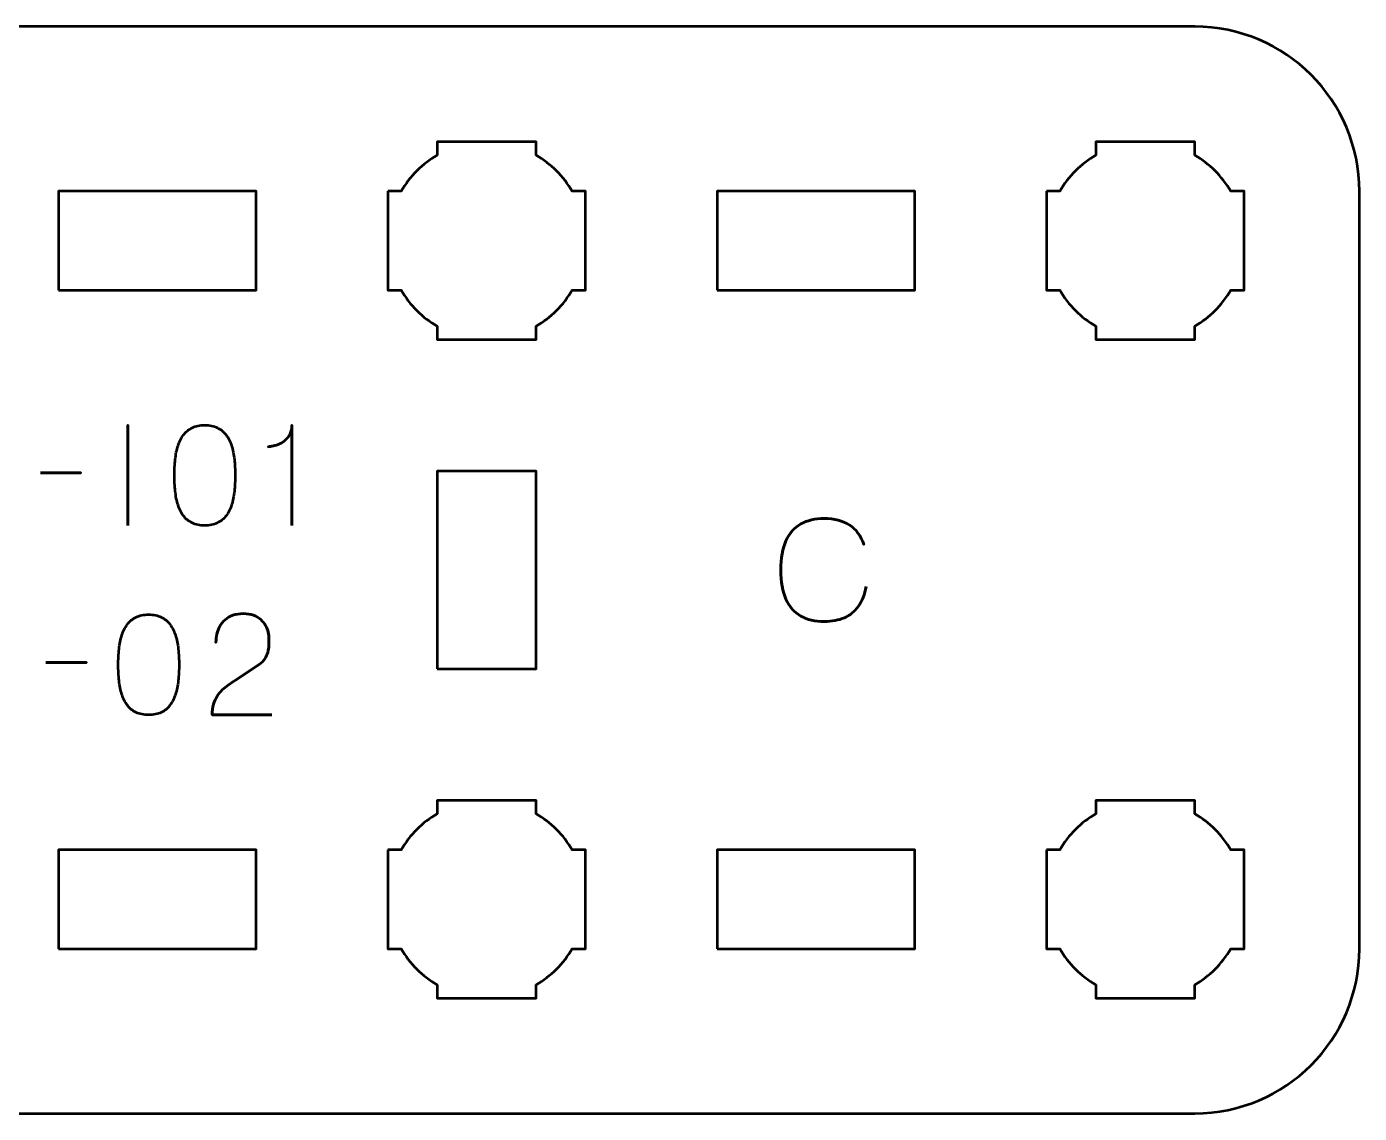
# Model space of a CAD drawing. Header units: centimetres. Extents: x -19.2 to -1.9, y -16.5 to -13.2.
# Drawn here: x -5.897 to -1.85, y -16.5 to -13.2 of the extents above; entities that cross this region are included whole.
import ezdxf

# ---------------------------------------------------------------- set-up
doc = ezdxf.new("R2010")
doc.units = ezdxf.units.CM
doc.header["$MEASUREMENT"] = 0
doc.layers.add('Layer 1', color=7, linetype='Continuous')

msp = doc.modelspace()

# ---------------------------------------------------------------- linework, layer by layer
at = {"layer": 'Layer 1', "lineweight": 53}
for points in [[(-5.8, -14), (-5.2, -14), (-5.2, -13.7), (-5.8, -13.7), (-5.8, -14)], [(-3.8, -14), (-3.2, -14), (-3.2, -13.7), (-3.8, -13.7), (-3.8, -14)], [(-4.65, -15.15), (-4.35, -15.15), (-4.35, -14.55), (-4.65, -14.55), (-4.65, -15.15)], [(-5.8, -16), (-5.2, -16), (-5.2, -15.7), (-5.8, -15.7), (-5.8, -16)], [(-3.8, -16), (-3.2, -16), (-3.2, -15.7), (-3.8, -15.7), (-3.8, -16)]]:
    msp.add_lwpolyline(points, close=True, dxfattribs=at)
for points, knots in [([(-7.15, -16), (-7.15, -16), (-7.15, -13.7), (-7.15, -13.7), (-7.15, -13.7), (-7.15, -13.42391), (-6.92609, -13.2), (-6.65, -13.2), (-6.65, -13.2), (-6.65, -13.2), (-2.35, -13.2), (-2.35, -13.2), (-2.35, -13.2), (-2.07391, -13.2), (-1.85, -13.42391), (-1.85, -13.7), (-1.85, -13.7), (-1.85, -13.7), (-1.85, -16), (-1.85, -16), (-1.85, -16), (-1.85, -16.27609), (-2.07391, -16.5), (-2.35, -16.5), (-2.35, -16.5), (-2.35, -16.5), (-6.65, -16.5), (-6.65, -16.5), (-6.65, -16.5), (-6.92609, -16.5), (-7.15, -16.27609), (-7.15, -16)], [0, 0, 0, 0, 0.125, 0.125, 0.125, 0.125, 0.25, 0.25, 0.25, 0.25, 0.375, 0.375, 0.375, 0.375, 0.5, 0.5, 0.5, 0.5, 0.625, 0.625, 0.625, 0.625, 0.75, 0.75, 0.75, 0.75, 0.875, 0.875, 0.875, 0.875, 1, 1, 1, 1]), ([(-4.8, -13.7), (-4.8, -13.7), (-4.75985, -13.7), (-4.75985, -13.7), (-4.75985, -13.7), (-4.7335, -13.65447), (-4.69553, -13.6165), (-4.65, -13.59015), (-4.65, -13.59015), (-4.65, -13.59015), (-4.65, -13.55), (-4.65, -13.55), (-4.65, -13.55), (-4.65, -13.55), (-4.5, -13.55), (-4.5, -13.55), (-4.5, -13.55), (-4.5, -13.55), (-4.35, -13.55), (-4.35, -13.55), (-4.35, -13.55), (-4.35, -13.55), (-4.35, -13.59015), (-4.35, -13.59015), (-4.35, -13.59015), (-4.30447, -13.6165), (-4.2665, -13.65447), (-4.24015, -13.7), (-4.24015, -13.7), (-4.24015, -13.7), (-4.2, -13.7), (-4.2, -13.7), (-4.2, -13.7), (-4.2, -13.7), (-4.2, -13.85), (-4.2, -13.85), (-4.2, -13.85), (-4.2, -13.85), (-4.2, -14), (-4.2, -14), (-4.2, -14), (-4.2, -14), (-4.24015, -14), (-4.24015, -14), (-4.24015, -14), (-4.2665, -14.04553), (-4.30447, -14.0835), (-4.35, -14.10985), (-4.35, -14.10985), (-4.35, -14.10985), (-4.35, -14.15), (-4.35, -14.15), (-4.35, -14.15), (-4.35, -14.15), (-4.5, -14.15), (-4.5, -14.15), (-4.5, -14.15), (-4.5, -14.15), (-4.65, -14.15), (-4.65, -14.15), (-4.65, -14.15), (-4.65, -14.15), (-4.65, -14.10985), (-4.65, -14.10985), (-4.65, -14.10985), (-4.69553, -14.0835), (-4.7335, -14.04553), (-4.75985, -14), (-4.75985, -14), (-4.75985, -14), (-4.8, -14), (-4.8, -14), (-4.8, -14), (-4.8, -14), (-4.8, -13.85), (-4.8, -13.85), (-4.8, -13.85), (-4.8, -13.85), (-4.8, -13.7), (-4.8, -13.7)], [0, 0, 0, 0, 0.05, 0.05, 0.05, 0.05, 0.1, 0.1, 0.1, 0.1, 0.15, 0.15, 0.15, 0.15, 0.2, 0.2, 0.2, 0.2, 0.25, 0.25, 0.25, 0.25, 0.3, 0.3, 0.3, 0.3, 0.35, 0.35, 0.35, 0.35, 0.4, 0.4, 0.4, 0.4, 0.45, 0.45, 0.45, 0.45, 0.5, 0.5, 0.5, 0.5, 0.55, 0.55, 0.55, 0.55, 0.6, 0.6, 0.6, 0.6, 0.65, 0.65, 0.65, 0.65, 0.7, 0.7, 0.7, 0.7, 0.75, 0.75, 0.75, 0.75, 0.8, 0.8, 0.8, 0.8, 0.85, 0.85, 0.85, 0.85, 0.9, 0.9, 0.9, 0.9, 0.95, 0.95, 0.95, 0.95, 1, 1, 1, 1]), ([(-2.8, -13.7), (-2.8, -13.7), (-2.75985, -13.7), (-2.75985, -13.7), (-2.75985, -13.7), (-2.7335, -13.65447), (-2.69553, -13.6165), (-2.65, -13.59015), (-2.65, -13.59015), (-2.65, -13.59015), (-2.65, -13.55), (-2.65, -13.55), (-2.65, -13.55), (-2.65, -13.55), (-2.5, -13.55), (-2.5, -13.55), (-2.5, -13.55), (-2.5, -13.55), (-2.35, -13.55), (-2.35, -13.55), (-2.35, -13.55), (-2.35, -13.55), (-2.35, -13.59015), (-2.35, -13.59015), (-2.35, -13.59015), (-2.30447, -13.6165), (-2.2665, -13.65447), (-2.24015, -13.7), (-2.24015, -13.7), (-2.24015, -13.7), (-2.2, -13.7), (-2.2, -13.7), (-2.2, -13.7), (-2.2, -13.7), (-2.2, -13.85), (-2.2, -13.85), (-2.2, -13.85), (-2.2, -13.85), (-2.2, -14), (-2.2, -14), (-2.2, -14), (-2.2, -14), (-2.24015, -14), (-2.24015, -14), (-2.24015, -14), (-2.2665, -14.04553), (-2.30447, -14.0835), (-2.35, -14.10985), (-2.35, -14.10985), (-2.35, -14.10985), (-2.35, -14.15), (-2.35, -14.15), (-2.35, -14.15), (-2.35, -14.15), (-2.5, -14.15), (-2.5, -14.15), (-2.5, -14.15), (-2.5, -14.15), (-2.65, -14.15), (-2.65, -14.15), (-2.65, -14.15), (-2.65, -14.15), (-2.65, -14.10985), (-2.65, -14.10985), (-2.65, -14.10985), (-2.69553, -14.0835), (-2.7335, -14.04553), (-2.75985, -14), (-2.75985, -14), (-2.75985, -14), (-2.8, -14), (-2.8, -14), (-2.8, -14), (-2.8, -14), (-2.8, -13.85), (-2.8, -13.85), (-2.8, -13.85), (-2.8, -13.85), (-2.8, -13.7), (-2.8, -13.7)], [0, 0, 0, 0, 0.05, 0.05, 0.05, 0.05, 0.1, 0.1, 0.1, 0.1, 0.15, 0.15, 0.15, 0.15, 0.2, 0.2, 0.2, 0.2, 0.25, 0.25, 0.25, 0.25, 0.3, 0.3, 0.3, 0.3, 0.35, 0.35, 0.35, 0.35, 0.4, 0.4, 0.4, 0.4, 0.45, 0.45, 0.45, 0.45, 0.5, 0.5, 0.5, 0.5, 0.55, 0.55, 0.55, 0.55, 0.6, 0.6, 0.6, 0.6, 0.65, 0.65, 0.65, 0.65, 0.7, 0.7, 0.7, 0.7, 0.75, 0.75, 0.75, 0.75, 0.8, 0.8, 0.8, 0.8, 0.85, 0.85, 0.85, 0.85, 0.9, 0.9, 0.9, 0.9, 0.95, 0.95, 0.95, 0.95, 1, 1, 1, 1]), ([(-4.8, -15.7), (-4.8, -15.7), (-4.75985, -15.7), (-4.75985, -15.7), (-4.75985, -15.7), (-4.7335, -15.65447), (-4.69553, -15.6165), (-4.65, -15.59015), (-4.65, -15.59015), (-4.65, -15.59015), (-4.65, -15.55), (-4.65, -15.55), (-4.65, -15.55), (-4.65, -15.55), (-4.5, -15.55), (-4.5, -15.55), (-4.5, -15.55), (-4.5, -15.55), (-4.35, -15.55), (-4.35, -15.55), (-4.35, -15.55), (-4.35, -15.55), (-4.35, -15.59015), (-4.35, -15.59015), (-4.35, -15.59015), (-4.30447, -15.6165), (-4.2665, -15.65447), (-4.24015, -15.7), (-4.24015, -15.7), (-4.24015, -15.7), (-4.2, -15.7), (-4.2, -15.7), (-4.2, -15.7), (-4.2, -15.7), (-4.2, -15.85), (-4.2, -15.85), (-4.2, -15.85), (-4.2, -15.85), (-4.2, -16), (-4.2, -16), (-4.2, -16), (-4.2, -16), (-4.24015, -16), (-4.24015, -16), (-4.24015, -16), (-4.2665, -16.04553), (-4.30447, -16.0835), (-4.35, -16.10985), (-4.35, -16.10985), (-4.35, -16.10985), (-4.35, -16.15), (-4.35, -16.15), (-4.35, -16.15), (-4.35, -16.15), (-4.5, -16.15), (-4.5, -16.15), (-4.5, -16.15), (-4.5, -16.15), (-4.65, -16.15), (-4.65, -16.15), (-4.65, -16.15), (-4.65, -16.15), (-4.65, -16.10985), (-4.65, -16.10985), (-4.65, -16.10985), (-4.69553, -16.0835), (-4.7335, -16.04553), (-4.75985, -16), (-4.75985, -16), (-4.75985, -16), (-4.8, -16), (-4.8, -16), (-4.8, -16), (-4.8, -16), (-4.8, -15.85), (-4.8, -15.85), (-4.8, -15.85), (-4.8, -15.85), (-4.8, -15.7), (-4.8, -15.7)], [0, 0, 0, 0, 0.05, 0.05, 0.05, 0.05, 0.1, 0.1, 0.1, 0.1, 0.15, 0.15, 0.15, 0.15, 0.2, 0.2, 0.2, 0.2, 0.25, 0.25, 0.25, 0.25, 0.3, 0.3, 0.3, 0.3, 0.35, 0.35, 0.35, 0.35, 0.4, 0.4, 0.4, 0.4, 0.45, 0.45, 0.45, 0.45, 0.5, 0.5, 0.5, 0.5, 0.55, 0.55, 0.55, 0.55, 0.6, 0.6, 0.6, 0.6, 0.65, 0.65, 0.65, 0.65, 0.7, 0.7, 0.7, 0.7, 0.75, 0.75, 0.75, 0.75, 0.8, 0.8, 0.8, 0.8, 0.85, 0.85, 0.85, 0.85, 0.9, 0.9, 0.9, 0.9, 0.95, 0.95, 0.95, 0.95, 1, 1, 1, 1]), ([(-2.8, -15.7), (-2.8, -15.7), (-2.75985, -15.7), (-2.75985, -15.7), (-2.75985, -15.7), (-2.7335, -15.65447), (-2.69553, -15.6165), (-2.65, -15.59015), (-2.65, -15.59015), (-2.65, -15.59015), (-2.65, -15.55), (-2.65, -15.55), (-2.65, -15.55), (-2.65, -15.55), (-2.5, -15.55), (-2.5, -15.55), (-2.5, -15.55), (-2.5, -15.55), (-2.35, -15.55), (-2.35, -15.55), (-2.35, -15.55), (-2.35, -15.55), (-2.35, -15.59015), (-2.35, -15.59015), (-2.35, -15.59015), (-2.30447, -15.6165), (-2.2665, -15.65447), (-2.24015, -15.7), (-2.24015, -15.7), (-2.24015, -15.7), (-2.2, -15.7), (-2.2, -15.7), (-2.2, -15.7), (-2.2, -15.7), (-2.2, -15.85), (-2.2, -15.85), (-2.2, -15.85), (-2.2, -15.85), (-2.2, -16), (-2.2, -16), (-2.2, -16), (-2.2, -16), (-2.24015, -16), (-2.24015, -16), (-2.24015, -16), (-2.2665, -16.04553), (-2.30447, -16.0835), (-2.35, -16.10985), (-2.35, -16.10985), (-2.35, -16.10985), (-2.35, -16.15), (-2.35, -16.15), (-2.35, -16.15), (-2.35, -16.15), (-2.5, -16.15), (-2.5, -16.15), (-2.5, -16.15), (-2.5, -16.15), (-2.65, -16.15), (-2.65, -16.15), (-2.65, -16.15), (-2.65, -16.15), (-2.65, -16.10985), (-2.65, -16.10985), (-2.65, -16.10985), (-2.69553, -16.0835), (-2.7335, -16.04553), (-2.75985, -16), (-2.75985, -16), (-2.75985, -16), (-2.8, -16), (-2.8, -16), (-2.8, -16), (-2.8, -16), (-2.8, -15.85), (-2.8, -15.85), (-2.8, -15.85), (-2.8, -15.85), (-2.8, -15.7), (-2.8, -15.7)], [0, 0, 0, 0, 0.05, 0.05, 0.05, 0.05, 0.1, 0.1, 0.1, 0.1, 0.15, 0.15, 0.15, 0.15, 0.2, 0.2, 0.2, 0.2, 0.25, 0.25, 0.25, 0.25, 0.3, 0.3, 0.3, 0.3, 0.35, 0.35, 0.35, 0.35, 0.4, 0.4, 0.4, 0.4, 0.45, 0.45, 0.45, 0.45, 0.5, 0.5, 0.5, 0.5, 0.55, 0.55, 0.55, 0.55, 0.6, 0.6, 0.6, 0.6, 0.65, 0.65, 0.65, 0.65, 0.7, 0.7, 0.7, 0.7, 0.75, 0.75, 0.75, 0.75, 0.8, 0.8, 0.8, 0.8, 0.85, 0.85, 0.85, 0.85, 0.9, 0.9, 0.9, 0.9, 0.95, 0.95, 0.95, 0.95, 1, 1, 1, 1])]:
    msp.add_open_spline(points, degree=3, knots=knots, dxfattribs=at)
at = {"layer": 'Layer 1', "color": 5, "lineweight": 53}
for points, knots in [([(-5.58918, -14.71494), (-5.58918, -14.71494), (-5.58918, -14.40972), (-5.58918, -14.40972), (-5.58918, -14.40972), (-5.58918, -14.40972), (-5.58918, -14.71494), (-5.58918, -14.71494)], [0, 0, 0, 0, 0.5, 0.5, 0.5, 0.5, 1, 1, 1, 1]), ([(-5.35592, -14.71494), (-5.34111, -14.71487), (-5.32834, -14.71226), (-5.31768, -14.70718), (-5.31768, -14.70718), (-5.3071, -14.7021), (-5.29828, -14.69483), (-5.29123, -14.68559), (-5.29123, -14.68559), (-5.28424, -14.67628), (-5.27874, -14.66527), (-5.27465, -14.65257), (-5.27465, -14.65257), (-5.27062, -14.63987), (-5.26773, -14.62597), (-5.26611, -14.61073), (-5.26611, -14.61073), (-5.26441, -14.59549), (-5.26357, -14.57947), (-5.26364, -14.56254), (-5.26364, -14.56254), (-5.26357, -14.54568), (-5.26441, -14.52966), (-5.26611, -14.51449), (-5.26611, -14.51449), (-5.26773, -14.49932), (-5.27062, -14.48535), (-5.27465, -14.47265), (-5.27465, -14.47265), (-5.27874, -14.46002), (-5.28424, -14.44902), (-5.29123, -14.43963), (-5.29123, -14.43963), (-5.29828, -14.43032), (-5.3071, -14.42305), (-5.31768, -14.41797), (-5.31768, -14.41797), (-5.32834, -14.41282), (-5.34111, -14.41021), (-5.35592, -14.41014), (-5.35592, -14.41014), (-5.37074, -14.41021), (-5.38351, -14.41282), (-5.39417, -14.41797), (-5.39417, -14.41797), (-5.40475, -14.42305), (-5.41357, -14.43032), (-5.42062, -14.43963), (-5.42062, -14.43963), (-5.42761, -14.44902), (-5.43311, -14.46002), (-5.4372, -14.47265), (-5.4372, -14.47265), (-5.44123, -14.48535), (-5.44412, -14.49932), (-5.44574, -14.51449), (-5.44574, -14.51449), (-5.44743, -14.52966), (-5.44828, -14.54568), (-5.44821, -14.56254), (-5.44821, -14.56254), (-5.44828, -14.57947), (-5.44743, -14.59549), (-5.44574, -14.61073), (-5.44574, -14.61073), (-5.44412, -14.62597), (-5.44123, -14.63987), (-5.4372, -14.65257), (-5.4372, -14.65257), (-5.43311, -14.66527), (-5.42761, -14.67628), (-5.42062, -14.68559), (-5.42062, -14.68559), (-5.41357, -14.69483), (-5.40475, -14.7021), (-5.39417, -14.70718), (-5.39417, -14.70718), (-5.38351, -14.71226), (-5.37074, -14.71487), (-5.35592, -14.71494)], [0, 0, 0, 0, 0.05, 0.05, 0.05, 0.05, 0.1, 0.1, 0.1, 0.1, 0.15, 0.15, 0.15, 0.15, 0.2, 0.2, 0.2, 0.2, 0.25, 0.25, 0.25, 0.25, 0.3, 0.3, 0.3, 0.3, 0.35, 0.35, 0.35, 0.35, 0.4, 0.4, 0.4, 0.4, 0.45, 0.45, 0.45, 0.45, 0.5, 0.5, 0.5, 0.5, 0.55, 0.55, 0.55, 0.55, 0.6, 0.6, 0.6, 0.6, 0.65, 0.65, 0.65, 0.65, 0.7, 0.7, 0.7, 0.7, 0.75, 0.75, 0.75, 0.75, 0.8, 0.8, 0.8, 0.8, 0.85, 0.85, 0.85, 0.85, 0.9, 0.9, 0.9, 0.9, 0.95, 0.95, 0.95, 0.95, 1, 1, 1, 1]), ([(-5.35592, -14.71494), (-5.34111, -14.71487), (-5.32834, -14.71226), (-5.31768, -14.70718), (-5.31768, -14.70718), (-5.3071, -14.7021), (-5.29828, -14.69483), (-5.29123, -14.68559), (-5.29123, -14.68559), (-5.28424, -14.67628), (-5.27874, -14.66527), (-5.27465, -14.65257), (-5.27465, -14.65257), (-5.27062, -14.63987), (-5.26773, -14.62597), (-5.26611, -14.61073), (-5.26611, -14.61073), (-5.26441, -14.59549), (-5.26357, -14.57947), (-5.26364, -14.56254), (-5.26364, -14.56254), (-5.26357, -14.54568), (-5.26441, -14.52966), (-5.26611, -14.51449), (-5.26611, -14.51449), (-5.26773, -14.49932), (-5.27062, -14.48535), (-5.27465, -14.47265), (-5.27465, -14.47265), (-5.27874, -14.46002), (-5.28424, -14.44902), (-5.29123, -14.43963), (-5.29123, -14.43963), (-5.29828, -14.43032), (-5.3071, -14.42305), (-5.31768, -14.41797), (-5.31768, -14.41797), (-5.32834, -14.41282), (-5.34111, -14.41021), (-5.35592, -14.41014), (-5.35592, -14.41014), (-5.37074, -14.41021), (-5.38351, -14.41282), (-5.39417, -14.41797), (-5.39417, -14.41797), (-5.40475, -14.42305), (-5.41357, -14.43032), (-5.42062, -14.43963), (-5.42062, -14.43963), (-5.42761, -14.44902), (-5.43311, -14.46002), (-5.4372, -14.47265), (-5.4372, -14.47265), (-5.44123, -14.48535), (-5.44412, -14.49932), (-5.44574, -14.51449), (-5.44574, -14.51449), (-5.44743, -14.52966), (-5.44828, -14.54568), (-5.44821, -14.56254), (-5.44821, -14.56254), (-5.44828, -14.57947), (-5.44743, -14.59549), (-5.44574, -14.61073), (-5.44574, -14.61073), (-5.44412, -14.62597), (-5.44123, -14.63987), (-5.4372, -14.65257), (-5.4372, -14.65257), (-5.43311, -14.66527), (-5.42761, -14.67628), (-5.42062, -14.68559), (-5.42062, -14.68559), (-5.41357, -14.69483), (-5.40475, -14.7021), (-5.39417, -14.70718), (-5.39417, -14.70718), (-5.38351, -14.71226), (-5.37074, -14.71487), (-5.35592, -14.71494)], [0, 0, 0, 0, 0.05, 0.05, 0.05, 0.05, 0.1, 0.1, 0.1, 0.1, 0.15, 0.15, 0.15, 0.15, 0.2, 0.2, 0.2, 0.2, 0.25, 0.25, 0.25, 0.25, 0.3, 0.3, 0.3, 0.3, 0.35, 0.35, 0.35, 0.35, 0.4, 0.4, 0.4, 0.4, 0.45, 0.45, 0.45, 0.45, 0.5, 0.5, 0.5, 0.5, 0.55, 0.55, 0.55, 0.55, 0.6, 0.6, 0.6, 0.6, 0.65, 0.65, 0.65, 0.65, 0.7, 0.7, 0.7, 0.7, 0.75, 0.75, 0.75, 0.75, 0.8, 0.8, 0.8, 0.8, 0.85, 0.85, 0.85, 0.85, 0.9, 0.9, 0.9, 0.9, 0.95, 0.95, 0.95, 0.95, 1, 1, 1, 1]), ([(-5.09134, -14.71494), (-5.09134, -14.71494), (-5.09134, -14.40972), (-5.09134, -14.40972), (-5.09134, -14.40972), (-5.09141, -14.42009), (-5.09325, -14.42898), (-5.09678, -14.43639), (-5.09678, -14.43639), (-5.10023, -14.44387), (-5.10482, -14.45001), (-5.11046, -14.45494), (-5.11046, -14.45494), (-5.11611, -14.45988), (-5.12218, -14.46383), (-5.12867, -14.4668), (-5.12867, -14.4668), (-5.13516, -14.46969), (-5.14144, -14.47188), (-5.14751, -14.47322), (-5.14751, -14.47322), (-5.15364, -14.47463), (-5.15887, -14.47548), (-5.16331, -14.47576), (-5.16331, -14.47576), (-5.15887, -14.47548), (-5.15364, -14.47463), (-5.14751, -14.47322), (-5.14751, -14.47322), (-5.14144, -14.47188), (-5.13516, -14.46969), (-5.12867, -14.4668), (-5.12867, -14.4668), (-5.12218, -14.46383), (-5.11611, -14.45988), (-5.11046, -14.45494), (-5.11046, -14.45494), (-5.10482, -14.45001), (-5.10023, -14.44387), (-5.09678, -14.43639), (-5.09678, -14.43639), (-5.09325, -14.42898), (-5.09141, -14.42009), (-5.09134, -14.40972), (-5.09134, -14.40972), (-5.09134, -14.40972), (-5.09134, -14.71494), (-5.09134, -14.71494)], [0, 0, 0, 0, 0.0833333, 0.0833333, 0.0833333, 0.0833333, 0.1666667, 0.1666667, 0.1666667, 0.1666667, 0.25, 0.25, 0.25, 0.25, 0.3333333, 0.3333333, 0.3333333, 0.3333333, 0.4166667, 0.4166667, 0.4166667, 0.4166667, 0.5, 0.5, 0.5, 0.5, 0.5833333, 0.5833333, 0.5833333, 0.5833333, 0.6666667, 0.6666667, 0.6666667, 0.6666667, 0.75, 0.75, 0.75, 0.75, 0.8333333, 0.8333333, 0.8333333, 0.8333333, 0.9166667, 0.9166667, 0.9166667, 0.9166667, 1, 1, 1, 1]), ([(-5.85503, -14.55534), (-5.85503, -14.55534), (-5.73184, -14.55534), (-5.73184, -14.55534), (-5.73184, -14.55534), (-5.73184, -14.55534), (-5.85503, -14.55534), (-5.85503, -14.55534)], [0, 0, 0, 0, 0.5, 0.5, 0.5, 0.5, 1, 1, 1, 1]), ([(-3.3476, -14.90037), (-3.35212, -14.92457), (-3.36002, -14.94454), (-3.3711, -14.9602), (-3.3711, -14.9602), (-3.38224, -14.9758), (-3.3965, -14.98737), (-3.41385, -14.99492), (-3.41385, -14.99492), (-3.43114, -15.00247), (-3.45146, -15.00628), (-3.4746, -15.00621), (-3.4746, -15.00621), (-3.50275, -15.00628), (-3.52667, -15.00084), (-3.54629, -14.98977), (-3.54629, -14.98977), (-3.5659, -14.97876), (-3.58086, -14.96176), (-3.59116, -14.93869), (-3.59116, -14.93869), (-3.60146, -14.91561), (-3.60661, -14.88605), (-3.60668, -14.85), (-3.60668, -14.85), (-3.60661, -14.81409), (-3.60146, -14.78459), (-3.59116, -14.76152), (-3.59116, -14.76152), (-3.58086, -14.73845), (-3.5659, -14.72138), (-3.54629, -14.7103), (-3.54629, -14.7103), (-3.52667, -14.69922), (-3.50275, -14.69372), (-3.4746, -14.69379), (-3.4746, -14.69379), (-3.44447, -14.69372), (-3.41922, -14.70014), (-3.3989, -14.71305), (-3.3989, -14.71305), (-3.37865, -14.72596), (-3.36376, -14.74593), (-3.35438, -14.77295), (-3.35438, -14.77295), (-3.36376, -14.74593), (-3.37865, -14.72596), (-3.3989, -14.71305), (-3.3989, -14.71305), (-3.41922, -14.70014), (-3.44447, -14.69372), (-3.4746, -14.69379), (-3.4746, -14.69379), (-3.50275, -14.69372), (-3.52667, -14.69922), (-3.54629, -14.7103), (-3.54629, -14.7103), (-3.5659, -14.72138), (-3.58086, -14.73845), (-3.59116, -14.76152), (-3.59116, -14.76152), (-3.60146, -14.78459), (-3.60661, -14.81409), (-3.60668, -14.85), (-3.60668, -14.85), (-3.60661, -14.88605), (-3.60146, -14.91561), (-3.59116, -14.93869), (-3.59116, -14.93869), (-3.58086, -14.96176), (-3.5659, -14.97876), (-3.54629, -14.98977), (-3.54629, -14.98977), (-3.52667, -15.00084), (-3.50275, -15.00628), (-3.4746, -15.00621), (-3.4746, -15.00621), (-3.45146, -15.00628), (-3.43114, -15.00247), (-3.41385, -14.99492), (-3.41385, -14.99492), (-3.3965, -14.98737), (-3.38224, -14.9758), (-3.3711, -14.9602), (-3.3711, -14.9602), (-3.36002, -14.94454), (-3.35212, -14.92457), (-3.3476, -14.90037)], [0, 0, 0, 0, 0.0454545, 0.0454545, 0.0454545, 0.0454545, 0.0909091, 0.0909091, 0.0909091, 0.0909091, 0.1363636, 0.1363636, 0.1363636, 0.1363636, 0.1818182, 0.1818182, 0.1818182, 0.1818182, 0.2272727, 0.2272727, 0.2272727, 0.2272727, 0.2727273, 0.2727273, 0.2727273, 0.2727273, 0.3181818, 0.3181818, 0.3181818, 0.3181818, 0.3636364, 0.3636364, 0.3636364, 0.3636364, 0.4090909, 0.4090909, 0.4090909, 0.4090909, 0.4545455, 0.4545455, 0.4545455, 0.4545455, 0.5, 0.5, 0.5, 0.5, 0.5454545, 0.5454545, 0.5454545, 0.5454545, 0.5909091, 0.5909091, 0.5909091, 0.5909091, 0.6363636, 0.6363636, 0.6363636, 0.6363636, 0.6818182, 0.6818182, 0.6818182, 0.6818182, 0.7272727, 0.7272727, 0.7272727, 0.7272727, 0.7727273, 0.7727273, 0.7727273, 0.7727273, 0.8181818, 0.8181818, 0.8181818, 0.8181818, 0.8636364, 0.8636364, 0.8636364, 0.8636364, 0.9090909, 0.9090909, 0.9090909, 0.9090909, 0.9545455, 0.9545455, 0.9545455, 0.9545455, 1, 1, 1, 1]), ([(-5.52632, -15.29025), (-5.51151, -15.29018), (-5.49874, -15.28757), (-5.48808, -15.28249), (-5.48808, -15.28249), (-5.4775, -15.27741), (-5.46868, -15.27014), (-5.46163, -15.2609), (-5.46163, -15.2609), (-5.45464, -15.25159), (-5.44914, -15.24058), (-5.44505, -15.22788), (-5.44505, -15.22788), (-5.44102, -15.21518), (-5.43813, -15.20128), (-5.43651, -15.18604), (-5.43651, -15.18604), (-5.43481, -15.1708), (-5.43397, -15.15478), (-5.43404, -15.13785), (-5.43404, -15.13785), (-5.43397, -15.12099), (-5.43481, -15.10497), (-5.43651, -15.0898), (-5.43651, -15.0898), (-5.43813, -15.07463), (-5.44102, -15.06066), (-5.44505, -15.04796), (-5.44505, -15.04796), (-5.44914, -15.03533), (-5.45464, -15.02433), (-5.46163, -15.01494), (-5.46163, -15.01494), (-5.46868, -15.00563), (-5.4775, -14.99836), (-5.48808, -14.99328), (-5.48808, -14.99328), (-5.49874, -14.98813), (-5.51151, -14.98552), (-5.52632, -14.98545), (-5.52632, -14.98545), (-5.54114, -14.98552), (-5.55391, -14.98813), (-5.56457, -14.99328), (-5.56457, -14.99328), (-5.57515, -14.99836), (-5.58397, -15.00563), (-5.59102, -15.01494), (-5.59102, -15.01494), (-5.59801, -15.02433), (-5.60351, -15.03533), (-5.6076, -15.04796), (-5.6076, -15.04796), (-5.61163, -15.06066), (-5.61452, -15.07463), (-5.61614, -15.0898), (-5.61614, -15.0898), (-5.61783, -15.10497), (-5.61868, -15.12099), (-5.61861, -15.13785), (-5.61861, -15.13785), (-5.61868, -15.15478), (-5.61783, -15.1708), (-5.61614, -15.18604), (-5.61614, -15.18604), (-5.61452, -15.20128), (-5.61163, -15.21518), (-5.6076, -15.22788), (-5.6076, -15.22788), (-5.60351, -15.24058), (-5.59801, -15.25159), (-5.59102, -15.2609), (-5.59102, -15.2609), (-5.58397, -15.27014), (-5.57515, -15.27741), (-5.56457, -15.28249), (-5.56457, -15.28249), (-5.55391, -15.28757), (-5.54114, -15.29018), (-5.52632, -15.29025)], [0, 0, 0, 0, 0.05, 0.05, 0.05, 0.05, 0.1, 0.1, 0.1, 0.1, 0.15, 0.15, 0.15, 0.15, 0.2, 0.2, 0.2, 0.2, 0.25, 0.25, 0.25, 0.25, 0.3, 0.3, 0.3, 0.3, 0.35, 0.35, 0.35, 0.35, 0.4, 0.4, 0.4, 0.4, 0.45, 0.45, 0.45, 0.45, 0.5, 0.5, 0.5, 0.5, 0.55, 0.55, 0.55, 0.55, 0.6, 0.6, 0.6, 0.6, 0.65, 0.65, 0.65, 0.65, 0.7, 0.7, 0.7, 0.7, 0.75, 0.75, 0.75, 0.75, 0.8, 0.8, 0.8, 0.8, 0.85, 0.85, 0.85, 0.85, 0.9, 0.9, 0.9, 0.9, 0.95, 0.95, 0.95, 0.95, 1, 1, 1, 1]), ([(-5.52632, -15.29025), (-5.51151, -15.29018), (-5.49874, -15.28757), (-5.48808, -15.28249), (-5.48808, -15.28249), (-5.4775, -15.27741), (-5.46868, -15.27014), (-5.46163, -15.2609), (-5.46163, -15.2609), (-5.45464, -15.25159), (-5.44914, -15.24058), (-5.44505, -15.22788), (-5.44505, -15.22788), (-5.44102, -15.21518), (-5.43813, -15.20128), (-5.43651, -15.18604), (-5.43651, -15.18604), (-5.43481, -15.1708), (-5.43397, -15.15478), (-5.43404, -15.13785), (-5.43404, -15.13785), (-5.43397, -15.12099), (-5.43481, -15.10497), (-5.43651, -15.0898), (-5.43651, -15.0898), (-5.43813, -15.07463), (-5.44102, -15.06066), (-5.44505, -15.04796), (-5.44505, -15.04796), (-5.44914, -15.03533), (-5.45464, -15.02433), (-5.46163, -15.01494), (-5.46163, -15.01494), (-5.46868, -15.00563), (-5.4775, -14.99836), (-5.48808, -14.99328), (-5.48808, -14.99328), (-5.49874, -14.98813), (-5.51151, -14.98552), (-5.52632, -14.98545), (-5.52632, -14.98545), (-5.54114, -14.98552), (-5.55391, -14.98813), (-5.56457, -14.99328), (-5.56457, -14.99328), (-5.57515, -14.99836), (-5.58397, -15.00563), (-5.59102, -15.01494), (-5.59102, -15.01494), (-5.59801, -15.02433), (-5.60351, -15.03533), (-5.6076, -15.04796), (-5.6076, -15.04796), (-5.61163, -15.06066), (-5.61452, -15.07463), (-5.61614, -15.0898), (-5.61614, -15.0898), (-5.61783, -15.10497), (-5.61868, -15.12099), (-5.61861, -15.13785), (-5.61861, -15.13785), (-5.61868, -15.15478), (-5.61783, -15.1708), (-5.61614, -15.18604), (-5.61614, -15.18604), (-5.61452, -15.20128), (-5.61163, -15.21518), (-5.6076, -15.22788), (-5.6076, -15.22788), (-5.60351, -15.24058), (-5.59801, -15.25159), (-5.59102, -15.2609), (-5.59102, -15.2609), (-5.58397, -15.27014), (-5.57515, -15.27741), (-5.56457, -15.28249), (-5.56457, -15.28249), (-5.55391, -15.28757), (-5.54114, -15.29018), (-5.52632, -15.29025)], [0, 0, 0, 0, 0.05, 0.05, 0.05, 0.05, 0.1, 0.1, 0.1, 0.1, 0.15, 0.15, 0.15, 0.15, 0.2, 0.2, 0.2, 0.2, 0.25, 0.25, 0.25, 0.25, 0.3, 0.3, 0.3, 0.3, 0.35, 0.35, 0.35, 0.35, 0.4, 0.4, 0.4, 0.4, 0.45, 0.45, 0.45, 0.45, 0.5, 0.5, 0.5, 0.5, 0.55, 0.55, 0.55, 0.55, 0.6, 0.6, 0.6, 0.6, 0.65, 0.65, 0.65, 0.65, 0.7, 0.7, 0.7, 0.7, 0.75, 0.75, 0.75, 0.75, 0.8, 0.8, 0.8, 0.8, 0.85, 0.85, 0.85, 0.85, 0.9, 0.9, 0.9, 0.9, 0.95, 0.95, 0.95, 0.95, 1, 1, 1, 1]), ([(-5.1521, -15.29025), (-5.1521, -15.29025), (-5.33371, -15.29025), (-5.33371, -15.29025), (-5.33371, -15.29025), (-5.33336, -15.27797), (-5.33181, -15.26711), (-5.32919, -15.25779), (-5.32919, -15.25779), (-5.32651, -15.24848), (-5.32292, -15.2403), (-5.31847, -15.23324), (-5.31847, -15.23324), (-5.31395, -15.22619), (-5.3088, -15.21991), (-5.30295, -15.2144), (-5.30295, -15.2144), (-5.29709, -15.20883), (-5.29081, -15.20375), (-5.28404, -15.19895), (-5.28404, -15.19895), (-5.27727, -15.19422), (-5.27028, -15.1895), (-5.26301, -15.18484), (-5.26301, -15.18484), (-5.26301, -15.18484), (-5.19062, -15.13658), (-5.19062, -15.13658), (-5.19062, -15.13658), (-5.18322, -15.13136), (-5.17743, -15.12565), (-5.17334, -15.11951), (-5.17334, -15.11951), (-5.16918, -15.11337), (-5.16628, -15.10688), (-5.16452, -15.10003), (-5.16452, -15.10003), (-5.16283, -15.09326), (-5.16177, -15.08628), (-5.16142, -15.07922), (-5.16142, -15.07922), (-5.16106, -15.07209), (-5.16092, -15.06497), (-5.16099, -15.05784), (-5.16099, -15.05784), (-5.16099, -15.05199), (-5.16177, -15.04571), (-5.16332, -15.03893), (-5.16332, -15.03893), (-5.16494, -15.03223), (-5.16748, -15.02553), (-5.17108, -15.0189), (-5.17108, -15.0189), (-5.17468, -15.01226), (-5.17948, -15.0062), (-5.18547, -15.00069), (-5.18547, -15.00069), (-5.19147, -14.99526), (-5.19888, -14.99089), (-5.2077, -14.98757), (-5.2077, -14.98757), (-5.21652, -14.98425), (-5.22689, -14.98256), (-5.23888, -14.98249), (-5.23888, -14.98249), (-5.25095, -14.98256), (-5.2616, -14.98425), (-5.27078, -14.9875), (-5.27078, -14.9875), (-5.27995, -14.99074), (-5.28778, -14.99526), (-5.29427, -15.00097), (-5.29427, -15.00097), (-5.30076, -15.00669), (-5.30598, -15.01332), (-5.31007, -15.02073), (-5.31007, -15.02073), (-5.31417, -15.02814), (-5.31713, -15.03604), (-5.31903, -15.04437), (-5.31903, -15.04437), (-5.32094, -15.05269), (-5.32186, -15.06116), (-5.32186, -15.0697), (-5.32186, -15.0697), (-5.32186, -15.06116), (-5.32094, -15.05269), (-5.31903, -15.04437), (-5.31903, -15.04437), (-5.31713, -15.03604), (-5.31417, -15.02814), (-5.31007, -15.02073), (-5.31007, -15.02073), (-5.30598, -15.01332), (-5.30076, -15.00669), (-5.29427, -15.00097), (-5.29427, -15.00097), (-5.28778, -14.99526), (-5.27995, -14.99074), (-5.27078, -14.9875), (-5.27078, -14.9875), (-5.2616, -14.98425), (-5.25095, -14.98256), (-5.23888, -14.98249), (-5.23888, -14.98249), (-5.22689, -14.98256), (-5.21652, -14.98425), (-5.2077, -14.98757), (-5.2077, -14.98757), (-5.19888, -14.99089), (-5.19147, -14.99526), (-5.18547, -15.00069), (-5.18547, -15.00069), (-5.17948, -15.0062), (-5.17468, -15.01226), (-5.17108, -15.0189), (-5.17108, -15.0189), (-5.16748, -15.02553), (-5.16494, -15.03223), (-5.16332, -15.03893), (-5.16332, -15.03893), (-5.16177, -15.04571), (-5.16099, -15.05199), (-5.16099, -15.05784), (-5.16099, -15.05784), (-5.16092, -15.06497), (-5.16106, -15.07209), (-5.16142, -15.07922), (-5.16142, -15.07922), (-5.16177, -15.08628), (-5.16283, -15.09326), (-5.16452, -15.10003), (-5.16452, -15.10003), (-5.16628, -15.10688), (-5.16918, -15.11337), (-5.17334, -15.11951), (-5.17334, -15.11951), (-5.17743, -15.12565), (-5.18322, -15.13136), (-5.19062, -15.13658), (-5.19062, -15.13658), (-5.19062, -15.13658), (-5.26301, -15.18484), (-5.26301, -15.18484), (-5.26301, -15.18484), (-5.27028, -15.1895), (-5.27727, -15.19422), (-5.28404, -15.19895), (-5.28404, -15.19895), (-5.29081, -15.20375), (-5.29709, -15.20883), (-5.30295, -15.2144), (-5.30295, -15.2144), (-5.3088, -15.21991), (-5.31395, -15.22619), (-5.31847, -15.23324), (-5.31847, -15.23324), (-5.32292, -15.2403), (-5.32651, -15.24848), (-5.32919, -15.25779), (-5.32919, -15.25779), (-5.33181, -15.26711), (-5.33336, -15.27797), (-5.33371, -15.29025), (-5.33371, -15.29025), (-5.33371, -15.29025), (-5.1521, -15.29025), (-5.1521, -15.29025)], [0, 0, 0, 0, 0.0238095, 0.0238095, 0.0238095, 0.0238095, 0.047619, 0.047619, 0.047619, 0.047619, 0.0714286, 0.0714286, 0.0714286, 0.0714286, 0.0952381, 0.0952381, 0.0952381, 0.0952381, 0.1190476, 0.1190476, 0.1190476, 0.1190476, 0.1428571, 0.1428571, 0.1428571, 0.1428571, 0.1666667, 0.1666667, 0.1666667, 0.1666667, 0.1904762, 0.1904762, 0.1904762, 0.1904762, 0.2142857, 0.2142857, 0.2142857, 0.2142857, 0.2380952, 0.2380952, 0.2380952, 0.2380952, 0.2619048, 0.2619048, 0.2619048, 0.2619048, 0.2857143, 0.2857143, 0.2857143, 0.2857143, 0.3095238, 0.3095238, 0.3095238, 0.3095238, 0.3333333, 0.3333333, 0.3333333, 0.3333333, 0.3571429, 0.3571429, 0.3571429, 0.3571429, 0.3809524, 0.3809524, 0.3809524, 0.3809524, 0.4047619, 0.4047619, 0.4047619, 0.4047619, 0.4285714, 0.4285714, 0.4285714, 0.4285714, 0.452381, 0.452381, 0.452381, 0.452381, 0.4761905, 0.4761905, 0.4761905, 0.4761905, 0.5, 0.5, 0.5, 0.5, 0.5238095, 0.5238095, 0.5238095, 0.5238095, 0.547619, 0.547619, 0.547619, 0.547619, 0.5714286, 0.5714286, 0.5714286, 0.5714286, 0.5952381, 0.5952381, 0.5952381, 0.5952381, 0.6190476, 0.6190476, 0.6190476, 0.6190476, 0.6428571, 0.6428571, 0.6428571, 0.6428571, 0.6666667, 0.6666667, 0.6666667, 0.6666667, 0.6904762, 0.6904762, 0.6904762, 0.6904762, 0.7142857, 0.7142857, 0.7142857, 0.7142857, 0.7380952, 0.7380952, 0.7380952, 0.7380952, 0.7619048, 0.7619048, 0.7619048, 0.7619048, 0.7857143, 0.7857143, 0.7857143, 0.7857143, 0.8095238, 0.8095238, 0.8095238, 0.8095238, 0.8333333, 0.8333333, 0.8333333, 0.8333333, 0.8571429, 0.8571429, 0.8571429, 0.8571429, 0.8809524, 0.8809524, 0.8809524, 0.8809524, 0.9047619, 0.9047619, 0.9047619, 0.9047619, 0.9285714, 0.9285714, 0.9285714, 0.9285714, 0.952381, 0.952381, 0.952381, 0.952381, 0.9761905, 0.9761905, 0.9761905, 0.9761905, 1, 1, 1, 1]), ([(-5.83874, -15.13065), (-5.83874, -15.13065), (-5.71555, -15.13065), (-5.71555, -15.13065), (-5.71555, -15.13065), (-5.71555, -15.13065), (-5.83874, -15.13065), (-5.83874, -15.13065)], [0, 0, 0, 0, 0.5, 0.5, 0.5, 0.5, 1, 1, 1, 1])]:
    msp.add_open_spline(points, degree=3, knots=knots, dxfattribs=at)

doc.saveas('drawing.dxf')
